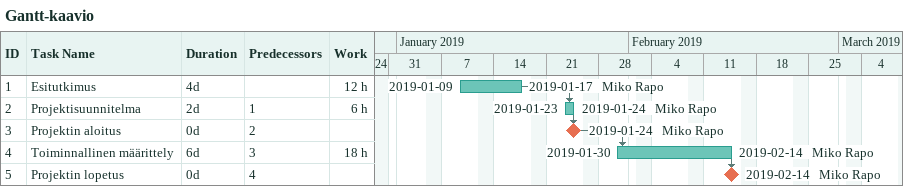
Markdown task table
Gantt-kaavio

| ID | Task | Duration | Start | Finish | Predecessors | Resources | Work (h) |
|---|---|---|---|---|---|---|---|
| 1 | Esitutkimus | 4d | 2019-01-09 | 2019-01-17 |  | Miko Rapo | 12 |
| 2 | Projektisuunnitelma | 2d | 2019-01-23 | 2019-01-24 | 1 | Miko Rapo | 6 |
| 3 | Projektin aloitus | 0d | 2019-01-24 | 2019-01-24 | 2 | Miko Rapo |  |
| 4 | Toiminnallinen määrittely | 6d | 2019-01-30 | 2019-02-14 | 3 | Miko Rapo | 18 |
| 5 | Projektin lopetus | 0d | 2019-02-14 | 2019-02-14 | 4 | Miko Rapo |  |
